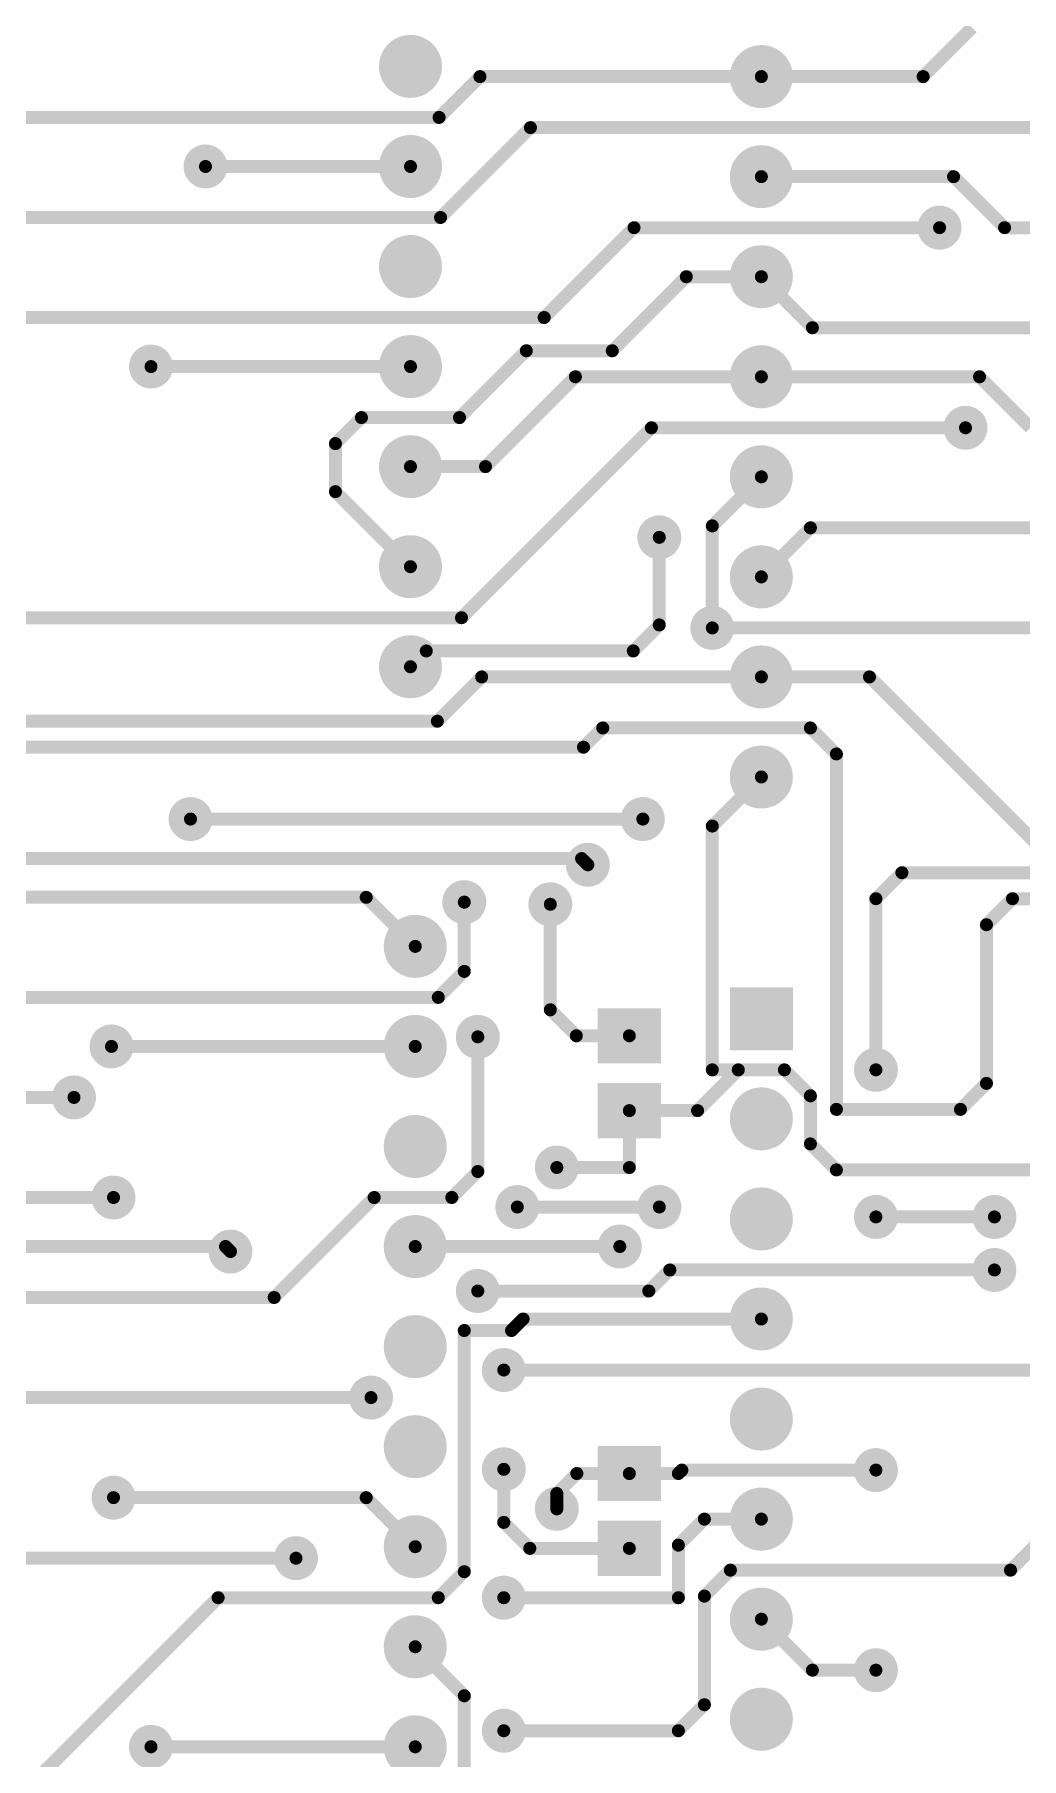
# Model space of a CAD drawing. Extents: x 0 to 107, y 0 to 143.
# Drawn here: x 22.18 to 47.24, y 69.58 to 113.34 of the extents above; entities that cross this region are included whole.
import ezdxf

# ---------------------------------------------------------------- set-up
doc = ezdxf.new("R2010")
doc.units = 0
for name, color, linetype in [('Top', 9, 'CONTINUOUS'), ('Top_Mask', 6, 'CONTINUOUS'), ('Top_Paste', 7, 'CONTINUOUS')]:
    doc.layers.add(name, color=color, linetype=linetype)

msp = doc.modelspace()

# ---------------------------------------------------------------- linework, layer by layer
at = {"layer": 'Top', "linetype": 'CONTINUOUS', "const_width": 0.33}
for points in [[(44.744, 112.2752), (45.989, 113.5202)], [(32.4561, 111.239), (33.4923, 112.2752)], [(33.4923, 112.2752), (40.6367, 112.2752)], [(40.6367, 112.2752), (44.744, 112.2752)], [(11.9642, 111.239), (32.4561, 111.239)], [(32.4936, 108.699), (34.7748, 110.9802)], [(34.7748, 110.9802), (56.1154, 110.9802)], [(31.7292, 109.9939), (26.5259, 109.994)], [(40.6367, 109.7352), (45.5153, 109.7352)], [(45.5153, 109.7352), (46.8103, 108.4402)], [(12.6066, 108.699), (32.4936, 108.699)], [(35.1227, 106.159), (37.4039, 108.4402)], [(37.4039, 108.4402), (45.1598, 108.4402)], [(46.8103, 108.4402), (63.8575, 108.4402)], [(38.7316, 107.1951), (36.8517, 105.3152)], [(40.6367, 107.1951), (38.7316, 107.1951)], [(41.9316, 105.9002), (40.6367, 107.1951)], [(13.7691, 106.159), (35.1227, 106.159)], [(58.6054, 105.9002), (41.9316, 105.9002)], [(34.6704, 105.3152), (32.9742, 103.619)], [(36.8517, 105.3152), (34.6704, 105.3152)], [(31.7292, 104.9139), (25.1423, 104.9139)], [(35.9155, 104.6551), (33.6342, 102.3739)], [(40.6367, 104.6551), (35.9155, 104.6551)], [(46.1753, 104.6551), (40.6367, 104.6551)], [(47.4703, 103.3602), (46.1753, 104.6551)], [(30.4842, 103.619), (29.8241, 102.959)], [(32.9742, 103.619), (30.4842, 103.619)], [(33.0247, 98.539), (37.8459, 103.3602)], [(37.8459, 103.3602), (45.8198, 103.3602)], [(29.8241, 102.959), (29.8241, 101.739)], [(33.6342, 102.3739), (31.7292, 102.3739)], [(40.6367, 102.1152), (39.3916, 100.8701)], [(29.8241, 101.739), (31.7292, 99.8339)], [(38.0457, 100.5782), (38.0457, 98.3552)], [(39.3916, 100.8701), (39.3916, 98.2802)], [(40.6367, 99.5751), (41.8817, 100.8202)], [(41.8817, 100.8202), (63.7354, 100.8202)], [(10.1266, 98.539), (33.0247, 98.539)], [(38.0457, 98.3552), (37.3857, 97.6951)], [(39.3916, 98.2802), (59.0754, 98.2802)], [(32.1304, 97.6951), (31.7292, 97.2939)], [(37.3857, 97.6951), (32.1304, 97.6951)], [(31.7292, 97.2939), (31.7292, 97.2939)], [(32.4122, 95.9109), (33.5364, 97.0351)], [(33.5364, 97.0351), (40.6367, 97.0351)], [(40.6367, 97.0351), (43.3816, 97.0351)], [(43.3816, 97.0351), (47.6913, 92.7255)], [(17.8722, 95.9109), (32.4122, 95.9109)], [(36.6103, 95.7402), (36.121, 95.2509)], [(41.8817, 95.7402), (36.6103, 95.7402)], [(42.5417, 95.0802), (41.8817, 95.7402)], [(36.121, 95.2509), (15.0484, 95.2509)], [(42.5417, 86.0573), (42.5417, 95.0802)], [(40.6367, 94.4952), (39.3916, 93.2501)], [(26.1453, 93.427), (37.6285, 93.427)], [(39.3916, 93.2501), (39.3916, 87.0603)], [(9.1248, 92.424), (36.0737, 92.424)], [(36.0737, 92.424), (36.2314, 92.2663)], [(36.2314, 92.2663), (36.2314, 92.2663)], [(43.5447, 91.4055), (44.2047, 92.0655)], [(44.2047, 92.0655), (80.4853, 92.0655)], [(30.6053, 91.4403), (14.8361, 91.4403)], [(31.8504, 90.1952), (30.6053, 91.4403)], [(33.0955, 89.5603), (33.0955, 91.3181)], [(43.5447, 87.0603), (43.5447, 91.4055)], [(47.0116, 91.4055), (46.3516, 90.7455)], [(89.6555, 91.4055), (47.0116, 91.4055)], [(35.2796, 91.2633), (35.2796, 88.5852)], [(46.3516, 90.7455), (46.3516, 86.7173)], [(32.4355, 88.9003), (33.0955, 89.5603)], [(13.0607, 88.9003), (32.4355, 88.9003)], [(35.2796, 88.5852), (35.9396, 87.9252)], [(33.4385, 87.8973), (33.4385, 84.4803)], [(35.9396, 87.9252), (37.2854, 87.9252)], [(31.8504, 87.6552), (24.1393, 87.6553)], [(39.0166, 86.0252), (40.0516, 87.0603)], [(39.3916, 87.0603), (40.0516, 87.0603)], [(40.0516, 87.0603), (41.2217, 87.0603)], [(41.2217, 87.0603), (41.8817, 86.4003)], [(46.3516, 86.7173), (45.6916, 86.0573)], [(17.9053, 86.3603), (23.1875, 86.3603)], [(41.8817, 86.4003), (41.8817, 85.1801)], [(45.6916, 86.0573), (42.5417, 86.0573)], [(37.2854, 84.5812), (37.2854, 86.0252)], [(37.2854, 86.0252), (39.0166, 86.0252)], [(41.8817, 85.1801), (42.5417, 84.5202)], [(33.4385, 84.4803), (32.7785, 83.8203)], [(35.4445, 84.5812), (37.2854, 84.5812)], [(42.5417, 84.5202), (51.1647, 84.5202)], [(12.0317, 83.8203), (24.1905, 83.8203)], [(30.8078, 83.8203), (28.2678, 81.2803)], [(32.7785, 83.8203), (30.8078, 83.8203)], [(34.4415, 83.5782), (38.0464, 83.5782)], [(46.5537, 83.3262), (43.5447, 83.3262)], [(27.0331, 82.5752), (16.6104, 82.5752)], [(27.16, 82.4483), (27.0331, 82.5752)], [(37.0434, 82.5752), (31.8504, 82.5752)], [(27.16, 82.4483), (27.16, 82.4483)], [(37.7793, 81.4461), (38.3134, 81.9802)], [(38.3134, 81.9802), (46.5537, 81.9802)], [(28.2678, 81.2803), (15.2775, 81.2803)], [(33.4385, 81.4461), (37.7793, 81.4461)], [(33.0955, 74.3203), (33.0955, 80.4431)], [(33.0955, 80.4431), (34.2954, 80.4431)], [(34.2954, 80.4431), (34.5875, 80.7352)], [(34.5875, 80.7352), (40.6367, 80.7352)], [(50.1617, 79.4402), (34.0985, 79.4401)], [(20.3955, 78.7403), (30.7275, 78.7403)], [(34.0986, 76.9187), (34.0986, 75.5727)], [(38.5305, 76.8127), (38.6179, 76.9002)], [(38.6179, 76.9002), (43.5447, 76.9002)], [(35.4445, 76.3047), (35.9526, 76.8127)], [(35.9526, 76.8127), (37.2854, 76.8127)], [(37.2854, 76.8127), (38.5305, 76.8127)], [(24.1905, 76.2003), (30.6053, 76.2003)], [(30.6053, 76.2003), (31.8504, 74.9552)], [(35.4445, 75.9157), (35.4445, 76.3047)], [(34.0986, 75.5727), (34.7586, 74.9127)], [(35.4445, 75.9157), (35.4445, 75.9157)], [(38.5304, 74.9951), (39.1905, 75.6551)], [(39.1905, 75.6551), (40.6367, 75.6551)], [(46.9618, 74.3603), (48.2567, 75.6551)], [(34.7586, 74.9127), (37.2854, 74.9127)], [(38.5304, 73.6603), (38.5304, 74.9951)], [(18.8585, 74.6633), (28.823, 74.6633)], [(32.4355, 73.6603), (33.0955, 74.3203)], [(39.1904, 73.7003), (39.8504, 74.3603)], [(39.8504, 74.3603), (46.9618, 74.3603)], [(19.5186, 66.3322), (26.8467, 73.6603)], [(26.8467, 73.6603), (32.4355, 73.6603)], [(34.0985, 73.6603), (38.5304, 73.6603)], [(39.1904, 70.9432), (39.1904, 73.7003)], [(41.9317, 71.8202), (40.6367, 73.1152)], [(33.0955, 71.1701), (31.8504, 72.4152)], [(43.5447, 71.8202), (41.9317, 71.8202)], [(33.0955, 69.2802), (33.0955, 71.1701)], [(38.5304, 70.2832), (39.1904, 70.9432)], [(31.8504, 69.8752), (25.1423, 69.8752)], [(34.0985, 70.2832), (38.5304, 70.2832)]]:
    msp.add_lwpolyline(points, dxfattribs=at)
at = {"layer": 'Top', "linetype": 'CONTINUOUS'}
for points, const_width in [([(31.3542, 112.5339, 1), (32.1042, 112.5339, 1), (31.3542, 112.5339, 1)], 0.75), ([(40.2617, 112.2752, 1), (41.0117, 112.2752, 1), (40.2617, 112.2752, 1)], 0.75), ([(33.4098, 112.2752, 1), (33.5748, 112.2752, 1), (33.4098, 112.2752, 1)], 0.165), ([(33.4098, 112.2752, 1), (33.5748, 112.2752, 1), (33.4098, 112.2752, 1)], 0.165), ([(40.5542, 112.2752, 1), (40.7192, 112.2752, 1), (40.5542, 112.2752, 1)], 0.165), ([(40.5542, 112.2752, 1), (40.7192, 112.2752, 1), (40.5542, 112.2752, 1)], 0.165), ([(44.6615, 112.2752, 1), (44.8265, 112.2752, 1), (44.6615, 112.2752, 1)], 0.165), ([(44.6615, 112.2752, 1), (44.8265, 112.2752, 1), (44.6615, 112.2752, 1)], 0.165), ([(32.3736, 111.239, 1), (32.5386, 111.239, 1), (32.3736, 111.239, 1)], 0.165), ([(32.3736, 111.239, 1), (32.5386, 111.239, 1), (32.3736, 111.239, 1)], 0.165), ([(31.3542, 109.9939, 1), (32.1042, 109.9939, 1), (31.3542, 109.9939, 1)], 0.75), ([(34.6923, 110.9802, 1), (34.8573, 110.9802, 1), (34.6923, 110.9802, 1)], 0.165), ([(34.6923, 110.9802, 1), (34.8573, 110.9802, 1), (34.6923, 110.9802, 1)], 0.165), ([(26.2719, 109.994, 1), (26.7799, 109.994, 1), (26.2719, 109.994, 1)], 0.508), ([(40.2617, 109.7352, 1), (41.0117, 109.7352, 1), (40.2617, 109.7352, 1)], 0.75), ([(26.4434, 109.994, 1), (26.6084, 109.994, 1), (26.4434, 109.994, 1)], 0.165), ([(31.6467, 109.9939, 1), (31.8117, 109.9939, 1), (31.6467, 109.9939, 1)], 0.165), ([(40.5542, 109.7352, 1), (40.7192, 109.7352, 1), (40.5542, 109.7352, 1)], 0.165), ([(45.4328, 109.7352, 1), (45.5978, 109.7352, 1), (45.4328, 109.7352, 1)], 0.165), ([(45.4328, 109.7352, 1), (45.5978, 109.7352, 1), (45.4328, 109.7352, 1)], 0.165), ([(32.4111, 108.699, 1), (32.5761, 108.699, 1), (32.4111, 108.699, 1)], 0.165), ([(32.4111, 108.699, 1), (32.5761, 108.699, 1), (32.4111, 108.699, 1)], 0.165), ([(37.3214, 108.4402, 1), (37.4864, 108.4402, 1), (37.3214, 108.4402, 1)], 0.165), ([(37.3214, 108.4402, 1), (37.4864, 108.4402, 1), (37.3214, 108.4402, 1)], 0.165), ([(44.9058, 108.4402, 1), (45.4138, 108.4402, 1), (44.9058, 108.4402, 1)], 0.508), ([(45.0773, 108.4402, 1), (45.2423, 108.4402, 1), (45.0773, 108.4402, 1)], 0.165), ([(46.7278, 108.4402, 1), (46.8928, 108.4402, 1), (46.7278, 108.4402, 1)], 0.165), ([(46.7278, 108.4402, 1), (46.8928, 108.4402, 1), (46.7278, 108.4402, 1)], 0.165), ([(31.3542, 107.4539, 1), (32.1042, 107.4539, 1), (31.3542, 107.4539, 1)], 0.75), ([(40.2617, 107.1951, 1), (41.0117, 107.1951, 1), (40.2617, 107.1951, 1)], 0.75), ([(38.6491, 107.1951, 1), (38.8141, 107.1951, 1), (38.6491, 107.1951, 1)], 0.165), ([(38.6491, 107.1951, 1), (38.8141, 107.1951, 1), (38.6491, 107.1951, 1)], 0.165), ([(40.5542, 107.1951, 1), (40.7192, 107.1951, 1), (40.5542, 107.1951, 1)], 0.165), ([(40.5542, 107.1951, 1), (40.7192, 107.1951, 1), (40.5542, 107.1951, 1)], 0.165), ([(35.0402, 106.159, 1), (35.2052, 106.159, 1), (35.0402, 106.159, 1)], 0.165), ([(35.0402, 106.159, 1), (35.2052, 106.159, 1), (35.0402, 106.159, 1)], 0.165), ([(41.8491, 105.9002, 1), (42.0141, 105.9002, 1), (41.8491, 105.9002, 1)], 0.165), ([(41.8491, 105.9002, 1), (42.0141, 105.9002, 1), (41.8491, 105.9002, 1)], 0.165), ([(31.3542, 104.9139, 1), (32.1042, 104.9139, 1), (31.3542, 104.9139, 1)], 0.75), ([(34.5879, 105.3152, 1), (34.7529, 105.3152, 1), (34.5879, 105.3152, 1)], 0.165), ([(34.5879, 105.3152, 1), (34.7529, 105.3152, 1), (34.5879, 105.3152, 1)], 0.165), ([(36.7692, 105.3152, 1), (36.9342, 105.3152, 1), (36.7692, 105.3152, 1)], 0.165), ([(36.7692, 105.3152, 1), (36.9342, 105.3152, 1), (36.7692, 105.3152, 1)], 0.165), ([(24.8883, 104.9139, 1), (25.3963, 104.9139, 1), (24.8883, 104.9139, 1)], 0.508), ([(25.0598, 104.9139, 1), (25.2248, 104.9139, 1), (25.0598, 104.9139, 1)], 0.165), ([(31.6467, 104.9139, 1), (31.8117, 104.9139, 1), (31.6467, 104.9139, 1)], 0.165), ([(40.2617, 104.6551, 1), (41.0117, 104.6551, 1), (40.2617, 104.6551, 1)], 0.75), ([(35.833, 104.6551, 1), (35.998, 104.6551, 1), (35.833, 104.6551, 1)], 0.165), ([(35.833, 104.6551, 1), (35.998, 104.6551, 1), (35.833, 104.6551, 1)], 0.165), ([(40.5542, 104.6551, 1), (40.7192, 104.6551, 1), (40.5542, 104.6551, 1)], 0.165), ([(40.5542, 104.6551, 1), (40.7192, 104.6551, 1), (40.5542, 104.6551, 1)], 0.165), ([(46.0928, 104.6551, 1), (46.2578, 104.6551, 1), (46.0928, 104.6551, 1)], 0.165), ([(46.0928, 104.6551, 1), (46.2578, 104.6551, 1), (46.0928, 104.6551, 1)], 0.165), ([(30.4017, 103.619, 1), (30.5667, 103.619, 1), (30.4017, 103.619, 1)], 0.165), ([(30.4017, 103.619, 1), (30.5667, 103.619, 1), (30.4017, 103.619, 1)], 0.165), ([(32.8917, 103.619, 1), (33.0567, 103.619, 1), (32.8917, 103.619, 1)], 0.165), ([(32.8917, 103.619, 1), (33.0567, 103.619, 1), (32.8917, 103.619, 1)], 0.165), ([(45.5658, 103.3602, 1), (46.0738, 103.3602, 1), (45.5658, 103.3602, 1)], 0.508), ([(37.7634, 103.3602, 1), (37.9284, 103.3602, 1), (37.7634, 103.3602, 1)], 0.165), ([(37.7634, 103.3602, 1), (37.9284, 103.3602, 1), (37.7634, 103.3602, 1)], 0.165), ([(45.7373, 103.3602, 1), (45.9023, 103.3602, 1), (45.7373, 103.3602, 1)], 0.165), ([(29.7416, 102.959, 1), (29.9066, 102.959, 1), (29.7416, 102.959, 1)], 0.165), ([(29.7416, 102.959, 1), (29.9066, 102.959, 1), (29.7416, 102.959, 1)], 0.165), ([(31.3542, 102.3739, 1), (32.1042, 102.3739, 1), (31.3542, 102.3739, 1)], 0.75), ([(40.2617, 102.1152, 1), (41.0117, 102.1152, 1), (40.2617, 102.1152, 1)], 0.75), ([(31.6467, 102.3739, 1), (31.8117, 102.3739, 1), (31.6467, 102.3739, 1)], 0.165), ([(33.5517, 102.3739, 1), (33.7167, 102.3739, 1), (33.5517, 102.3739, 1)], 0.165), ([(33.5517, 102.3739, 1), (33.7167, 102.3739, 1), (33.5517, 102.3739, 1)], 0.165), ([(40.5542, 102.1152, 1), (40.7192, 102.1152, 1), (40.5542, 102.1152, 1)], 0.165), ([(29.7416, 101.739, 1), (29.9066, 101.739, 1), (29.7416, 101.739, 1)], 0.165), ([(29.7416, 101.739, 1), (29.9066, 101.739, 1), (29.7416, 101.739, 1)], 0.165), ([(37.7917, 100.5782, 1), (38.2997, 100.5782, 1), (37.7917, 100.5782, 1)], 0.508), ([(37.9632, 100.5782, 1), (38.1282, 100.5782, 1), (37.9632, 100.5782, 1)], 0.165), ([(39.3091, 100.8701, 1), (39.4741, 100.8701, 1), (39.3091, 100.8701, 1)], 0.165), ([(39.3091, 100.8701, 1), (39.4741, 100.8701, 1), (39.3091, 100.8701, 1)], 0.165), ([(41.7992, 100.8202, 1), (41.9642, 100.8202, 1), (41.7992, 100.8202, 1)], 0.165), ([(41.7992, 100.8202, 1), (41.9642, 100.8202, 1), (41.7992, 100.8202, 1)], 0.165), ([(31.3542, 99.8339, 1), (32.1042, 99.8339, 1), (31.3542, 99.8339, 1)], 0.75), ([(40.2617, 99.5751, 1), (41.0117, 99.5751, 1), (40.2617, 99.5751, 1)], 0.75), ([(31.6467, 99.8339, 1), (31.8117, 99.8339, 1), (31.6467, 99.8339, 1)], 0.165), ([(40.5542, 99.5751, 1), (40.7192, 99.5751, 1), (40.5542, 99.5751, 1)], 0.165), ([(32.9422, 98.539, 1), (33.1072, 98.539, 1), (32.9422, 98.539, 1)], 0.165), ([(32.9422, 98.539, 1), (33.1072, 98.539, 1), (32.9422, 98.539, 1)], 0.165), ([(37.9632, 98.3552, 1), (38.1282, 98.3552, 1), (37.9632, 98.3552, 1)], 0.165), ([(37.9632, 98.3552, 1), (38.1282, 98.3552, 1), (37.9632, 98.3552, 1)], 0.165), ([(39.1376, 98.2802, 1), (39.6456, 98.2802, 1), (39.1376, 98.2802, 1)], 0.508), ([(31.3542, 97.2939, 1), (32.1042, 97.2939, 1), (31.3542, 97.2939, 1)], 0.75), ([(39.3091, 98.2802, 1), (39.4741, 98.2802, 1), (39.3091, 98.2802, 1)], 0.165), ([(39.3091, 98.2802, 1), (39.4741, 98.2802, 1), (39.3091, 98.2802, 1)], 0.165), ([(32.0479, 97.6951, 1), (32.2129, 97.6951, 1), (32.0479, 97.6951, 1)], 0.165), ([(32.0479, 97.6951, 1), (32.2129, 97.6951, 1), (32.0479, 97.6951, 1)], 0.165), ([(37.3032, 97.6951, 1), (37.4682, 97.6951, 1), (37.3032, 97.6951, 1)], 0.165), ([(37.3032, 97.6951, 1), (37.4682, 97.6951, 1), (37.3032, 97.6951, 1)], 0.165), ([(40.2617, 97.0351, 1), (41.0117, 97.0351, 1), (40.2617, 97.0351, 1)], 0.75), ([(31.6467, 97.2939, 1), (31.8117, 97.2939, 1), (31.6467, 97.2939, 1)], 0.165), ([(31.6467, 97.2939, 1), (31.8117, 97.2939, 1), (31.6467, 97.2939, 1)], 0.165), ([(33.4539, 97.0351, 1), (33.6189, 97.0351, 1), (33.4539, 97.0351, 1)], 0.165), ([(33.4539, 97.0351, 1), (33.6189, 97.0351, 1), (33.4539, 97.0351, 1)], 0.165), ([(40.5542, 97.0351, 1), (40.7192, 97.0351, 1), (40.5542, 97.0351, 1)], 0.165), ([(40.5542, 97.0351, 1), (40.7192, 97.0351, 1), (40.5542, 97.0351, 1)], 0.165), ([(43.2991, 97.0351, 1), (43.4641, 97.0351, 1), (43.2991, 97.0351, 1)], 0.165), ([(43.2991, 97.0351, 1), (43.4641, 97.0351, 1), (43.2991, 97.0351, 1)], 0.165), ([(32.3297, 95.9109, 1), (32.4947, 95.9109, 1), (32.3297, 95.9109, 1)], 0.165), ([(32.3297, 95.9109, 1), (32.4947, 95.9109, 1), (32.3297, 95.9109, 1)], 0.165), ([(36.5278, 95.7402, 1), (36.6928, 95.7402, 1), (36.5278, 95.7402, 1)], 0.165), ([(36.5278, 95.7402, 1), (36.6928, 95.7402, 1), (36.5278, 95.7402, 1)], 0.165), ([(41.7992, 95.7402, 1), (41.9642, 95.7402, 1), (41.7992, 95.7402, 1)], 0.165), ([(41.7992, 95.7402, 1), (41.9642, 95.7402, 1), (41.7992, 95.7402, 1)], 0.165), ([(36.0385, 95.2509, 1), (36.2035, 95.2509, 1), (36.0385, 95.2509, 1)], 0.165), ([(36.0385, 95.2509, 1), (36.2035, 95.2509, 1), (36.0385, 95.2509, 1)], 0.165), ([(40.2617, 94.4952, 1), (41.0117, 94.4952, 1), (40.2617, 94.4952, 1)], 0.75), ([(42.4592, 95.0802, 1), (42.6242, 95.0802, 1), (42.4592, 95.0802, 1)], 0.165), ([(42.4592, 95.0802, 1), (42.6242, 95.0802, 1), (42.4592, 95.0802, 1)], 0.165), ([(40.5542, 94.4952, 1), (40.7192, 94.4952, 1), (40.5542, 94.4952, 1)], 0.165), ([(25.8913, 93.427, 1), (26.3993, 93.427, 1), (25.8913, 93.427, 1)], 0.508), ([(37.3745, 93.427, 1), (37.8825, 93.427, 1), (37.3745, 93.427, 1)], 0.508), ([(26.0628, 93.427, 1), (26.2278, 93.427, 1), (26.0628, 93.427, 1)], 0.165), ([(37.546, 93.427, 1), (37.711, 93.427, 1), (37.546, 93.427, 1)], 0.165), ([(39.3091, 93.2501, 1), (39.4741, 93.2501, 1), (39.3091, 93.2501, 1)], 0.165), ([(39.3091, 93.2501, 1), (39.4741, 93.2501, 1), (39.3091, 93.2501, 1)], 0.165), ([(35.9774, 92.2663, 1), (36.4854, 92.2663, 1), (35.9774, 92.2663, 1)], 0.508), ([(35.9912, 92.424, 1), (36.1562, 92.424, 1), (35.9912, 92.424, 1)], 0.165), ([(35.9912, 92.424, 1), (36.1562, 92.424, 1), (35.9912, 92.424, 1)], 0.165), ([(36.1489, 92.2663, 1), (36.3139, 92.2663, 1), (36.1489, 92.2663, 1)], 0.165), ([(36.1489, 92.2663, 1), (36.3139, 92.2663, 1), (36.1489, 92.2663, 1)], 0.165), ([(44.1222, 92.0655, 1), (44.2872, 92.0655, 1), (44.1222, 92.0655, 1)], 0.165), ([(44.1222, 92.0655, 1), (44.2872, 92.0655, 1), (44.1222, 92.0655, 1)], 0.165), ([(30.5228, 91.4403, 1), (30.6878, 91.4403, 1), (30.5228, 91.4403, 1)], 0.165), ([(30.5228, 91.4403, 1), (30.6878, 91.4403, 1), (30.5228, 91.4403, 1)], 0.165), ([(32.8415, 91.3181, 1), (33.3495, 91.3181, 1), (32.8415, 91.3181, 1)], 0.508), ([(33.013, 91.3181, 1), (33.178, 91.3181, 1), (33.013, 91.3181, 1)], 0.165), ([(35.0256, 91.2633, 1), (35.5336, 91.2633, 1), (35.0256, 91.2633, 1)], 0.508), ([(43.4622, 91.4055, 1), (43.6272, 91.4055, 1), (43.4622, 91.4055, 1)], 0.165), ([(43.4622, 91.4055, 1), (43.6272, 91.4055, 1), (43.4622, 91.4055, 1)], 0.165), ([(46.9291, 91.4055, 1), (47.0941, 91.4055, 1), (46.9291, 91.4055, 1)], 0.165), ([(46.9291, 91.4055, 1), (47.0941, 91.4055, 1), (46.9291, 91.4055, 1)], 0.165), ([(35.1971, 91.2633, 1), (35.3621, 91.2633, 1), (35.1971, 91.2633, 1)], 0.165), ([(31.4754, 90.1952, 1), (32.2254, 90.1952, 1), (31.4754, 90.1952, 1)], 0.75), ([(46.2691, 90.7455, 1), (46.4341, 90.7455, 1), (46.2691, 90.7455, 1)], 0.165), ([(46.2691, 90.7455, 1), (46.4341, 90.7455, 1), (46.2691, 90.7455, 1)], 0.165), ([(31.7679, 90.1952, 1), (31.9329, 90.1952, 1), (31.7679, 90.1952, 1)], 0.165), ([(33.013, 89.5603, 1), (33.178, 89.5603, 1), (33.013, 89.5603, 1)], 0.165), ([(33.013, 89.5603, 1), (33.178, 89.5603, 1), (33.013, 89.5603, 1)], 0.165), ([(32.353, 88.9003, 1), (32.518, 88.9003, 1), (32.353, 88.9003, 1)], 0.165), ([(32.353, 88.9003, 1), (32.518, 88.9003, 1), (32.353, 88.9003, 1)], 0.165), ([(35.1971, 88.5852, 1), (35.3621, 88.5852, 1), (35.1971, 88.5852, 1)], 0.165), ([(35.1971, 88.5852, 1), (35.3621, 88.5852, 1), (35.1971, 88.5852, 1)], 0.165), ([(23.8853, 87.6553, 1), (24.3933, 87.6553, 1), (23.8853, 87.6553, 1)], 0.508), ([(31.4754, 87.6552, 1), (32.2254, 87.6552, 1), (31.4754, 87.6552, 1)], 0.75), ([(33.1845, 87.8973, 1), (33.6925, 87.8973, 1), (33.1845, 87.8973, 1)], 0.508), ([(33.356, 87.8973, 1), (33.521, 87.8973, 1), (33.356, 87.8973, 1)], 0.165), ([(35.8571, 87.9252, 1), (36.0221, 87.9252, 1), (35.8571, 87.9252, 1)], 0.165), ([(35.8571, 87.9252, 1), (36.0221, 87.9252, 1), (35.8571, 87.9252, 1)], 0.165), ([(37.2029, 87.9252, 1), (37.3679, 87.9252, 1), (37.2029, 87.9252, 1)], 0.165), ([(24.0568, 87.6553, 1), (24.2218, 87.6553, 1), (24.0568, 87.6553, 1)], 0.165), ([(31.7679, 87.6552, 1), (31.9329, 87.6552, 1), (31.7679, 87.6552, 1)], 0.165), ([(43.2907, 87.0603, 1), (43.7987, 87.0603, 1), (43.2907, 87.0603, 1)], 0.508), ([(39.3091, 87.0603, 1), (39.4741, 87.0603, 1), (39.3091, 87.0603, 1)], 0.165), ([(39.3091, 87.0603, 1), (39.4741, 87.0603, 1), (39.3091, 87.0603, 1)], 0.165), ([(39.9691, 87.0603, 1), (40.1341, 87.0603, 1), (39.9691, 87.0603, 1)], 0.165), ([(39.9691, 87.0603, 1), (40.1341, 87.0603, 1), (39.9691, 87.0603, 1)], 0.165), ([(39.9691, 87.0603, 1), (40.1341, 87.0603, 1), (39.9691, 87.0603, 1)], 0.165), ([(41.1392, 87.0603, 1), (41.3042, 87.0603, 1), (41.1392, 87.0603, 1)], 0.165), ([(41.1392, 87.0603, 1), (41.3042, 87.0603, 1), (41.1392, 87.0603, 1)], 0.165), ([(43.4622, 87.0603, 1), (43.6272, 87.0603, 1), (43.4622, 87.0603, 1)], 0.165), ([(22.9335, 86.3603, 1), (23.4415, 86.3603, 1), (22.9335, 86.3603, 1)], 0.508), ([(46.2691, 86.7173, 1), (46.4341, 86.7173, 1), (46.2691, 86.7173, 1)], 0.165), ([(46.2691, 86.7173, 1), (46.4341, 86.7173, 1), (46.2691, 86.7173, 1)], 0.165), ([(23.105, 86.3603, 1), (23.27, 86.3603, 1), (23.105, 86.3603, 1)], 0.165), ([(40.2617, 85.8152, 1), (41.0117, 85.8152, 1), (40.2617, 85.8152, 1)], 0.75), ([(41.7992, 86.4003, 1), (41.9642, 86.4003, 1), (41.7992, 86.4003, 1)], 0.165), ([(41.7992, 86.4003, 1), (41.9642, 86.4003, 1), (41.7992, 86.4003, 1)], 0.165), ([(42.4592, 86.0573, 1), (42.6242, 86.0573, 1), (42.4592, 86.0573, 1)], 0.165), ([(42.4592, 86.0573, 1), (42.6242, 86.0573, 1), (42.4592, 86.0573, 1)], 0.165), ([(45.6091, 86.0573, 1), (45.7741, 86.0573, 1), (45.6091, 86.0573, 1)], 0.165), ([(45.6091, 86.0573, 1), (45.7741, 86.0573, 1), (45.6091, 86.0573, 1)], 0.165), ([(31.4754, 85.1152, 1), (32.2254, 85.1152, 1), (31.4754, 85.1152, 1)], 0.75), ([(37.2029, 86.0252, 1), (37.3679, 86.0252, 1), (37.2029, 86.0252, 1)], 0.165), ([(37.2029, 86.0252, 1), (37.3679, 86.0252, 1), (37.2029, 86.0252, 1)], 0.165), ([(38.9341, 86.0252, 1), (39.0991, 86.0252, 1), (38.9341, 86.0252, 1)], 0.165), ([(38.9341, 86.0252, 1), (39.0991, 86.0252, 1), (38.9341, 86.0252, 1)], 0.165), ([(35.1905, 84.5812, 1), (35.6985, 84.5812, 1), (35.1905, 84.5812, 1)], 0.508), ([(41.7992, 85.1801, 1), (41.9642, 85.1801, 1), (41.7992, 85.1801, 1)], 0.165), ([(41.7992, 85.1801, 1), (41.9642, 85.1801, 1), (41.7992, 85.1801, 1)], 0.165), ([(33.356, 84.4803, 1), (33.521, 84.4803, 1), (33.356, 84.4803, 1)], 0.165), ([(33.356, 84.4803, 1), (33.521, 84.4803, 1), (33.356, 84.4803, 1)], 0.165), ([(35.362, 84.5812, 1), (35.527, 84.5812, 1), (35.362, 84.5812, 1)], 0.165), ([(37.2029, 84.5812, 1), (37.3679, 84.5812, 1), (37.2029, 84.5812, 1)], 0.165), ([(37.2029, 84.5812, 1), (37.3679, 84.5812, 1), (37.2029, 84.5812, 1)], 0.165), ([(42.4592, 84.5202, 1), (42.6242, 84.5202, 1), (42.4592, 84.5202, 1)], 0.165), ([(42.4592, 84.5202, 1), (42.6242, 84.5202, 1), (42.4592, 84.5202, 1)], 0.165), ([(23.9365, 83.8203, 1), (24.4445, 83.8203, 1), (23.9365, 83.8203, 1)], 0.508), ([(34.1875, 83.5782, 1), (34.6955, 83.5782, 1), (34.1875, 83.5782, 1)], 0.508), ([(37.7924, 83.5782, 1), (38.3004, 83.5782, 1), (37.7924, 83.5782, 1)], 0.508), ([(24.108, 83.8203, 1), (24.273, 83.8203, 1), (24.108, 83.8203, 1)], 0.165), ([(30.7253, 83.8203, 1), (30.8903, 83.8203, 1), (30.7253, 83.8203, 1)], 0.165), ([(30.7253, 83.8203, 1), (30.8903, 83.8203, 1), (30.7253, 83.8203, 1)], 0.165), ([(32.696, 83.8203, 1), (32.861, 83.8203, 1), (32.696, 83.8203, 1)], 0.165), ([(32.696, 83.8203, 1), (32.861, 83.8203, 1), (32.696, 83.8203, 1)], 0.165), ([(34.359, 83.5782, 1), (34.524, 83.5782, 1), (34.359, 83.5782, 1)], 0.165), ([(37.9639, 83.5782, 1), (38.1289, 83.5782, 1), (37.9639, 83.5782, 1)], 0.165), ([(40.2617, 83.2752, 1), (41.0117, 83.2752, 1), (40.2617, 83.2752, 1)], 0.75), ([(43.2907, 83.3262, 1), (43.7987, 83.3262, 1), (43.2907, 83.3262, 1)], 0.508), ([(46.2997, 83.3262, 1), (46.8077, 83.3262, 1), (46.2997, 83.3262, 1)], 0.508), ([(31.4754, 82.5752, 1), (32.2254, 82.5752, 1), (31.4754, 82.5752, 1)], 0.75), ([(43.4622, 83.3262, 1), (43.6272, 83.3262, 1), (43.4622, 83.3262, 1)], 0.165), ([(46.4712, 83.3262, 1), (46.6362, 83.3262, 1), (46.4712, 83.3262, 1)], 0.165), ([(26.906, 82.4483, 1), (27.414, 82.4483, 1), (26.906, 82.4483, 1)], 0.508), ([(26.9506, 82.5752, 1), (27.1156, 82.5752, 1), (26.9506, 82.5752, 1)], 0.165), ([(26.9506, 82.5752, 1), (27.1156, 82.5752, 1), (26.9506, 82.5752, 1)], 0.165), ([(31.7679, 82.5752, 1), (31.9329, 82.5752, 1), (31.7679, 82.5752, 1)], 0.165), ([(36.7894, 82.5752, 1), (37.2974, 82.5752, 1), (36.7894, 82.5752, 1)], 0.508), ([(36.9609, 82.5752, 1), (37.1259, 82.5752, 1), (36.9609, 82.5752, 1)], 0.165), ([(27.0775, 82.4483, 1), (27.2425, 82.4483, 1), (27.0775, 82.4483, 1)], 0.165), ([(27.0775, 82.4483, 1), (27.2425, 82.4483, 1), (27.0775, 82.4483, 1)], 0.165), ([(46.2997, 81.9802, 1), (46.8077, 81.9802, 1), (46.2997, 81.9802, 1)], 0.508), ([(33.1845, 81.4461, 1), (33.6925, 81.4461, 1), (33.1845, 81.4461, 1)], 0.508), ([(38.2309, 81.9802, 1), (38.3959, 81.9802, 1), (38.2309, 81.9802, 1)], 0.165), ([(38.2309, 81.9802, 1), (38.3959, 81.9802, 1), (38.2309, 81.9802, 1)], 0.165), ([(46.4712, 81.9802, 1), (46.6362, 81.9802, 1), (46.4712, 81.9802, 1)], 0.165), ([(28.1853, 81.2803, 1), (28.3503, 81.2803, 1), (28.1853, 81.2803, 1)], 0.165), ([(28.1853, 81.2803, 1), (28.3503, 81.2803, 1), (28.1853, 81.2803, 1)], 0.165), ([(33.356, 81.4461, 1), (33.521, 81.4461, 1), (33.356, 81.4461, 1)], 0.165), ([(37.6968, 81.4461, 1), (37.8618, 81.4461, 1), (37.6968, 81.4461, 1)], 0.165), ([(37.6968, 81.4461, 1), (37.8618, 81.4461, 1), (37.6968, 81.4461, 1)], 0.165), ([(40.2617, 80.7352, 1), (41.0117, 80.7352, 1), (40.2617, 80.7352, 1)], 0.75), ([(31.4754, 80.0352, 1), (32.2254, 80.0352, 1), (31.4754, 80.0352, 1)], 0.75), ([(33.013, 80.4431, 1), (33.178, 80.4431, 1), (33.013, 80.4431, 1)], 0.165), ([(33.013, 80.4431, 1), (33.178, 80.4431, 1), (33.013, 80.4431, 1)], 0.165), ([(34.2129, 80.4431, 1), (34.3779, 80.4431, 1), (34.2129, 80.4431, 1)], 0.165), ([(34.2129, 80.4431, 1), (34.3779, 80.4431, 1), (34.2129, 80.4431, 1)], 0.165), ([(34.505, 80.7352, 1), (34.67, 80.7352, 1), (34.505, 80.7352, 1)], 0.165), ([(34.505, 80.7352, 1), (34.67, 80.7352, 1), (34.505, 80.7352, 1)], 0.165), ([(40.5542, 80.7352, 1), (40.7192, 80.7352, 1), (40.5542, 80.7352, 1)], 0.165), ([(33.8445, 79.4401, 1), (34.3525, 79.4401, 1), (33.8445, 79.4401, 1)], 0.508), ([(30.4735, 78.7403, 1), (30.9815, 78.7403, 1), (30.4735, 78.7403, 1)], 0.508), ([(34.016, 79.4401, 1), (34.181, 79.4401, 1), (34.016, 79.4401, 1)], 0.165), ([(30.645, 78.7403, 1), (30.81, 78.7403, 1), (30.645, 78.7403, 1)], 0.165), ([(40.2617, 78.1951, 1), (41.0117, 78.1951, 1), (40.2617, 78.1951, 1)], 0.75), ([(31.4754, 77.4952, 1), (32.2254, 77.4952, 1), (31.4754, 77.4952, 1)], 0.75), ([(33.8446, 76.9187, 1), (34.3526, 76.9187, 1), (33.8446, 76.9187, 1)], 0.508), ([(34.0161, 76.9187, 1), (34.1811, 76.9187, 1), (34.0161, 76.9187, 1)], 0.165), ([(38.5354, 76.9002, 1), (38.7004, 76.9002, 1), (38.5354, 76.9002, 1)], 0.165), ([(38.5354, 76.9002, 1), (38.7004, 76.9002, 1), (38.5354, 76.9002, 1)], 0.165), ([(43.2907, 76.9002, 1), (43.7987, 76.9002, 1), (43.2907, 76.9002, 1)], 0.508), ([(43.4622, 76.9002, 1), (43.6272, 76.9002, 1), (43.4622, 76.9002, 1)], 0.165), ([(23.9365, 76.2003, 1), (24.4445, 76.2003, 1), (23.9365, 76.2003, 1)], 0.508), ([(35.8701, 76.8127, 1), (36.0351, 76.8127, 1), (35.8701, 76.8127, 1)], 0.165), ([(35.8701, 76.8127, 1), (36.0351, 76.8127, 1), (35.8701, 76.8127, 1)], 0.165), ([(37.2029, 76.8127, 1), (37.3679, 76.8127, 1), (37.2029, 76.8127, 1)], 0.165), ([(37.2029, 76.8127, 1), (37.3679, 76.8127, 1), (37.2029, 76.8127, 1)], 0.165), ([(38.448, 76.8127, 1), (38.613, 76.8127, 1), (38.448, 76.8127, 1)], 0.165), ([(38.448, 76.8127, 1), (38.613, 76.8127, 1), (38.448, 76.8127, 1)], 0.165), ([(24.108, 76.2003, 1), (24.273, 76.2003, 1), (24.108, 76.2003, 1)], 0.165), ([(30.5228, 76.2003, 1), (30.6878, 76.2003, 1), (30.5228, 76.2003, 1)], 0.165), ([(30.5228, 76.2003, 1), (30.6878, 76.2003, 1), (30.5228, 76.2003, 1)], 0.165), ([(35.1905, 75.9157, 1), (35.6985, 75.9157, 1), (35.1905, 75.9157, 1)], 0.508), ([(35.362, 76.3047, 1), (35.527, 76.3047, 1), (35.362, 76.3047, 1)], 0.165), ([(35.362, 76.3047, 1), (35.527, 76.3047, 1), (35.362, 76.3047, 1)], 0.165), ([(40.2617, 75.6551, 1), (41.0117, 75.6551, 1), (40.2617, 75.6551, 1)], 0.75), ([(34.0161, 75.5727, 1), (34.1811, 75.5727, 1), (34.0161, 75.5727, 1)], 0.165), ([(34.0161, 75.5727, 1), (34.1811, 75.5727, 1), (34.0161, 75.5727, 1)], 0.165), ([(35.362, 75.9157, 1), (35.527, 75.9157, 1), (35.362, 75.9157, 1)], 0.165), ([(35.362, 75.9157, 1), (35.527, 75.9157, 1), (35.362, 75.9157, 1)], 0.165), ([(39.108, 75.6551, 1), (39.273, 75.6551, 1), (39.108, 75.6551, 1)], 0.165), ([(39.108, 75.6551, 1), (39.273, 75.6551, 1), (39.108, 75.6551, 1)], 0.165), ([(40.5542, 75.6551, 1), (40.7192, 75.6551, 1), (40.5542, 75.6551, 1)], 0.165), ([(31.4754, 74.9552, 1), (32.2254, 74.9552, 1), (31.4754, 74.9552, 1)], 0.75), ([(28.569, 74.6633, 1), (29.077, 74.6633, 1), (28.569, 74.6633, 1)], 0.508), ([(31.7679, 74.9552, 1), (31.9329, 74.9552, 1), (31.7679, 74.9552, 1)], 0.165), ([(34.6761, 74.9127, 1), (34.8411, 74.9127, 1), (34.6761, 74.9127, 1)], 0.165), ([(34.6761, 74.9127, 1), (34.8411, 74.9127, 1), (34.6761, 74.9127, 1)], 0.165), ([(37.2029, 74.9127, 1), (37.3679, 74.9127, 1), (37.2029, 74.9127, 1)], 0.165), ([(38.4479, 74.9951, 1), (38.6129, 74.9951, 1), (38.4479, 74.9951, 1)], 0.165), ([(38.4479, 74.9951, 1), (38.6129, 74.9951, 1), (38.4479, 74.9951, 1)], 0.165), ([(28.7405, 74.6633, 1), (28.9055, 74.6633, 1), (28.7405, 74.6633, 1)], 0.165), ([(33.013, 74.3203, 1), (33.178, 74.3203, 1), (33.013, 74.3203, 1)], 0.165), ([(33.013, 74.3203, 1), (33.178, 74.3203, 1), (33.013, 74.3203, 1)], 0.165), ([(39.7679, 74.3603, 1), (39.9329, 74.3603, 1), (39.7679, 74.3603, 1)], 0.165), ([(39.7679, 74.3603, 1), (39.9329, 74.3603, 1), (39.7679, 74.3603, 1)], 0.165), ([(46.8793, 74.3603, 1), (47.0443, 74.3603, 1), (46.8793, 74.3603, 1)], 0.165), ([(46.8793, 74.3603, 1), (47.0443, 74.3603, 1), (46.8793, 74.3603, 1)], 0.165), ([(33.8445, 73.6603, 1), (34.3525, 73.6603, 1), (33.8445, 73.6603, 1)], 0.508), ([(26.7642, 73.6603, 1), (26.9292, 73.6603, 1), (26.7642, 73.6603, 1)], 0.165), ([(26.7642, 73.6603, 1), (26.9292, 73.6603, 1), (26.7642, 73.6603, 1)], 0.165), ([(32.353, 73.6603, 1), (32.518, 73.6603, 1), (32.353, 73.6603, 1)], 0.165), ([(32.353, 73.6603, 1), (32.518, 73.6603, 1), (32.353, 73.6603, 1)], 0.165), ([(34.016, 73.6603, 1), (34.181, 73.6603, 1), (34.016, 73.6603, 1)], 0.165), ([(38.4479, 73.6603, 1), (38.6129, 73.6603, 1), (38.4479, 73.6603, 1)], 0.165), ([(38.4479, 73.6603, 1), (38.6129, 73.6603, 1), (38.4479, 73.6603, 1)], 0.165), ([(39.1079, 73.7003, 1), (39.2729, 73.7003, 1), (39.1079, 73.7003, 1)], 0.165), ([(39.1079, 73.7003, 1), (39.2729, 73.7003, 1), (39.1079, 73.7003, 1)], 0.165), ([(40.2617, 73.1152, 1), (41.0117, 73.1152, 1), (40.2617, 73.1152, 1)], 0.75), ([(31.4754, 72.4152, 1), (32.2254, 72.4152, 1), (31.4754, 72.4152, 1)], 0.75), ([(40.5542, 73.1152, 1), (40.7192, 73.1152, 1), (40.5542, 73.1152, 1)], 0.165), ([(31.7679, 72.4152, 1), (31.9329, 72.4152, 1), (31.7679, 72.4152, 1)], 0.165), ([(43.2907, 71.8202, 1), (43.7987, 71.8202, 1), (43.2907, 71.8202, 1)], 0.508), ([(41.8492, 71.8202, 1), (42.0142, 71.8202, 1), (41.8492, 71.8202, 1)], 0.165), ([(41.8492, 71.8202, 1), (42.0142, 71.8202, 1), (41.8492, 71.8202, 1)], 0.165), ([(43.4622, 71.8202, 1), (43.6272, 71.8202, 1), (43.4622, 71.8202, 1)], 0.165), ([(33.013, 71.1701, 1), (33.178, 71.1701, 1), (33.013, 71.1701, 1)], 0.165), ([(33.013, 71.1701, 1), (33.178, 71.1701, 1), (33.013, 71.1701, 1)], 0.165), ([(39.1079, 70.9432, 1), (39.2729, 70.9432, 1), (39.1079, 70.9432, 1)], 0.165), ([(39.1079, 70.9432, 1), (39.2729, 70.9432, 1), (39.1079, 70.9432, 1)], 0.165), ([(40.2617, 70.5751, 1), (41.0117, 70.5751, 1), (40.2617, 70.5751, 1)], 0.75), ([(31.4754, 69.8752, 1), (32.2254, 69.8752, 1), (31.4754, 69.8752, 1)], 0.75), ([(33.8445, 70.2832, 1), (34.3525, 70.2832, 1), (33.8445, 70.2832, 1)], 0.508), ([(24.8883, 69.8752, 1), (25.3963, 69.8752, 1), (24.8883, 69.8752, 1)], 0.508), ([(25.0598, 69.8752, 1), (25.2248, 69.8752, 1), (25.0598, 69.8752, 1)], 0.165), ([(31.7679, 69.8752, 1), (31.9329, 69.8752, 1), (31.7679, 69.8752, 1)], 0.165), ([(34.016, 70.2832, 1), (34.181, 70.2832, 1), (34.016, 70.2832, 1)], 0.165), ([(38.4479, 70.2832, 1), (38.6129, 70.2832, 1), (38.4479, 70.2832, 1)], 0.165), ([(38.4479, 70.2832, 1), (38.6129, 70.2832, 1), (38.4479, 70.2832, 1)], 0.165)]:
    msp.add_lwpolyline(points, format="xyb", dxfattribs=dict(at, const_width=const_width))
at = {"layer": 'Top'}
for points in [[(39.8867, 89.1052), (41.3867, 89.1052), (39.8867, 87.6052), (41.3867, 87.6052)], [(36.5354, 88.5752), (38.0354, 88.5752), (36.5354, 87.2752), (38.0354, 87.2752)], [(36.5354, 86.6752), (38.0354, 86.6752), (36.5354, 85.3752), (38.0354, 85.3752)], [(36.5354, 77.4627), (38.0354, 77.4627), (36.5354, 76.1627), (38.0354, 76.1627)], [(36.5354, 75.5627), (38.0354, 75.5627), (36.5354, 74.2627), (38.0354, 74.2627)]]:
    msp.add_solid(points, dxfattribs=at)
at = {"layer": 'Top_Mask', "linetype": 'CONTINUOUS'}
for points, const_width in [([(31.3292, 112.5339, 1), (32.1292, 112.5339, 1), (31.3292, 112.5339, 1)], 0.8), ([(40.2367, 112.2752, 1), (41.0367, 112.2752, 1), (40.2367, 112.2752, 1)], 0.8), ([(31.3292, 109.9939, 1), (32.1292, 109.9939, 1), (31.3292, 109.9939, 1)], 0.8), ([(26.2469, 109.994, 1), (26.8049, 109.994, 1), (26.2469, 109.994, 1)], 0.558), ([(40.2367, 109.7352, 1), (41.0367, 109.7352, 1), (40.2367, 109.7352, 1)], 0.8), ([(44.8808, 108.4402, 1), (45.4388, 108.4402, 1), (44.8808, 108.4402, 1)], 0.558), ([(31.3292, 107.4539, 1), (32.1292, 107.4539, 1), (31.3292, 107.4539, 1)], 0.8), ([(40.2367, 107.1951, 1), (41.0367, 107.1951, 1), (40.2367, 107.1951, 1)], 0.8), ([(31.3292, 104.9139, 1), (32.1292, 104.9139, 1), (31.3292, 104.9139, 1)], 0.8), ([(24.8633, 104.9139, 1), (25.4213, 104.9139, 1), (24.8633, 104.9139, 1)], 0.558), ([(40.2367, 104.6551, 1), (41.0367, 104.6551, 1), (40.2367, 104.6551, 1)], 0.8), ([(45.5408, 103.3602, 1), (46.0988, 103.3602, 1), (45.5408, 103.3602, 1)], 0.558), ([(31.3292, 102.3739, 1), (32.1292, 102.3739, 1), (31.3292, 102.3739, 1)], 0.8), ([(40.2367, 102.1152, 1), (41.0367, 102.1152, 1), (40.2367, 102.1152, 1)], 0.8), ([(37.7667, 100.5782, 1), (38.3247, 100.5782, 1), (37.7667, 100.5782, 1)], 0.558), ([(31.3292, 99.8339, 1), (32.1292, 99.8339, 1), (31.3292, 99.8339, 1)], 0.8), ([(40.2367, 99.5751, 1), (41.0367, 99.5751, 1), (40.2367, 99.5751, 1)], 0.8), ([(39.1126, 98.2802, 1), (39.6706, 98.2802, 1), (39.1126, 98.2802, 1)], 0.558), ([(31.3292, 97.2939, 1), (32.1292, 97.2939, 1), (31.3292, 97.2939, 1)], 0.8), ([(40.2367, 97.0351, 1), (41.0367, 97.0351, 1), (40.2367, 97.0351, 1)], 0.8), ([(40.2367, 94.4952, 1), (41.0367, 94.4952, 1), (40.2367, 94.4952, 1)], 0.8), ([(25.8663, 93.427, 1), (26.4243, 93.427, 1), (25.8663, 93.427, 1)], 0.558), ([(37.3495, 93.427, 1), (37.9075, 93.427, 1), (37.3495, 93.427, 1)], 0.558), ([(35.9524, 92.2663, 1), (36.5104, 92.2663, 1), (35.9524, 92.2663, 1)], 0.558), ([(32.8165, 91.3181, 1), (33.3745, 91.3181, 1), (32.8165, 91.3181, 1)], 0.558), ([(35.0006, 91.2633, 1), (35.5586, 91.2633, 1), (35.0006, 91.2633, 1)], 0.558), ([(31.4504, 90.1952, 1), (32.2504, 90.1952, 1), (31.4504, 90.1952, 1)], 0.8), ([(31.4504, 87.6552, 1), (32.2504, 87.6552, 1), (31.4504, 87.6552, 1)], 0.8), ([(33.1595, 87.8973, 1), (33.7175, 87.8973, 1), (33.1595, 87.8973, 1)], 0.558), ([(23.8603, 87.6553, 1), (24.4183, 87.6553, 1), (23.8603, 87.6553, 1)], 0.558), ([(43.2657, 87.0603, 1), (43.8237, 87.0603, 1), (43.2657, 87.0603, 1)], 0.558), ([(22.9085, 86.3603, 1), (23.4665, 86.3603, 1), (22.9085, 86.3603, 1)], 0.558), ([(40.2367, 85.8152, 1), (41.0367, 85.8152, 1), (40.2367, 85.8152, 1)], 0.8), ([(31.4504, 85.1152, 1), (32.2504, 85.1152, 1), (31.4504, 85.1152, 1)], 0.8), ([(35.1655, 84.5812, 1), (35.7235, 84.5812, 1), (35.1655, 84.5812, 1)], 0.558), ([(23.9115, 83.8203, 1), (24.4695, 83.8203, 1), (23.9115, 83.8203, 1)], 0.558), ([(34.1625, 83.5782, 1), (34.7205, 83.5782, 1), (34.1625, 83.5782, 1)], 0.558), ([(37.7674, 83.5782, 1), (38.3254, 83.5782, 1), (37.7674, 83.5782, 1)], 0.558), ([(40.2367, 83.2752, 1), (41.0367, 83.2752, 1), (40.2367, 83.2752, 1)], 0.8), ([(43.2657, 83.3262, 1), (43.8237, 83.3262, 1), (43.2657, 83.3262, 1)], 0.558), ([(46.2747, 83.3262, 1), (46.8327, 83.3262, 1), (46.2747, 83.3262, 1)], 0.558), ([(31.4504, 82.5752, 1), (32.2504, 82.5752, 1), (31.4504, 82.5752, 1)], 0.8), ([(26.881, 82.4483, 1), (27.439, 82.4483, 1), (26.881, 82.4483, 1)], 0.558), ([(36.7644, 82.5752, 1), (37.3224, 82.5752, 1), (36.7644, 82.5752, 1)], 0.558), ([(46.2747, 81.9802, 1), (46.8327, 81.9802, 1), (46.2747, 81.9802, 1)], 0.558), ([(33.1595, 81.4461, 1), (33.7175, 81.4461, 1), (33.1595, 81.4461, 1)], 0.558), ([(40.2367, 80.7352, 1), (41.0367, 80.7352, 1), (40.2367, 80.7352, 1)], 0.8), ([(31.4504, 80.0352, 1), (32.2504, 80.0352, 1), (31.4504, 80.0352, 1)], 0.8), ([(33.8195, 79.4401, 1), (34.3775, 79.4401, 1), (33.8195, 79.4401, 1)], 0.558), ([(30.4485, 78.7403, 1), (31.0065, 78.7403, 1), (30.4485, 78.7403, 1)], 0.558), ([(40.2367, 78.1951, 1), (41.0367, 78.1951, 1), (40.2367, 78.1951, 1)], 0.8), ([(31.4504, 77.4952, 1), (32.2504, 77.4952, 1), (31.4504, 77.4952, 1)], 0.8), ([(33.8196, 76.9187, 1), (34.3776, 76.9187, 1), (33.8196, 76.9187, 1)], 0.558), ([(43.2657, 76.9002, 1), (43.8237, 76.9002, 1), (43.2657, 76.9002, 1)], 0.558), ([(23.9115, 76.2003, 1), (24.4695, 76.2003, 1), (23.9115, 76.2003, 1)], 0.558), ([(35.1655, 75.9157, 1), (35.7235, 75.9157, 1), (35.1655, 75.9157, 1)], 0.558), ([(40.2367, 75.6551, 1), (41.0367, 75.6551, 1), (40.2367, 75.6551, 1)], 0.8), ([(31.4504, 74.9552, 1), (32.2504, 74.9552, 1), (31.4504, 74.9552, 1)], 0.8), ([(28.544, 74.6633, 1), (29.102, 74.6633, 1), (28.544, 74.6633, 1)], 0.558), ([(33.8195, 73.6603, 1), (34.3775, 73.6603, 1), (33.8195, 73.6603, 1)], 0.558), ([(40.2367, 73.1152, 1), (41.0367, 73.1152, 1), (40.2367, 73.1152, 1)], 0.8), ([(31.4504, 72.4152, 1), (32.2504, 72.4152, 1), (31.4504, 72.4152, 1)], 0.8), ([(43.2657, 71.8202, 1), (43.8237, 71.8202, 1), (43.2657, 71.8202, 1)], 0.558), ([(40.2367, 70.5751, 1), (41.0367, 70.5751, 1), (40.2367, 70.5751, 1)], 0.8), ([(31.4504, 69.8752, 1), (32.2504, 69.8752, 1), (31.4504, 69.8752, 1)], 0.8), ([(33.8195, 70.2832, 1), (34.3775, 70.2832, 1), (33.8195, 70.2832, 1)], 0.558), ([(24.8633, 69.8752, 1), (25.4213, 69.8752, 1), (24.8633, 69.8752, 1)], 0.558)]:
    msp.add_lwpolyline(points, format="xyb", dxfattribs=dict(at, const_width=const_width))
at = {"layer": 'Top_Mask'}
for points in [[(39.8367, 89.1552), (41.4367, 89.1552), (39.8367, 87.5552), (41.4367, 87.5552)], [(36.4854, 88.6252), (38.0854, 88.6252), (36.4854, 87.2252), (38.0854, 87.2252)], [(36.4854, 86.7252), (38.0854, 86.7252), (36.4854, 85.3252), (38.0854, 85.3252)], [(36.4854, 77.5127), (38.0854, 77.5127), (36.4854, 76.1127), (38.0854, 76.1127)], [(36.4854, 75.6127), (38.0854, 75.6127), (36.4854, 74.2127), (38.0854, 74.2127)]]:
    msp.add_solid(points, dxfattribs=at)
at = {"layer": 'Top_Paste'}
for points in [[(36.5854, 88.5252), (37.9854, 88.5252), (36.5854, 87.3252), (37.9854, 87.3252)], [(36.5854, 86.6252), (37.9854, 86.6252), (36.5854, 85.4252), (37.9854, 85.4252)], [(36.5854, 77.4127), (37.9854, 77.4127), (36.5854, 76.2127), (37.9854, 76.2127)], [(36.5854, 75.5127), (37.9854, 75.5127), (36.5854, 74.3127), (37.9854, 74.3127)]]:
    msp.add_solid(points, dxfattribs=at)

doc.saveas('drawing.dxf')
